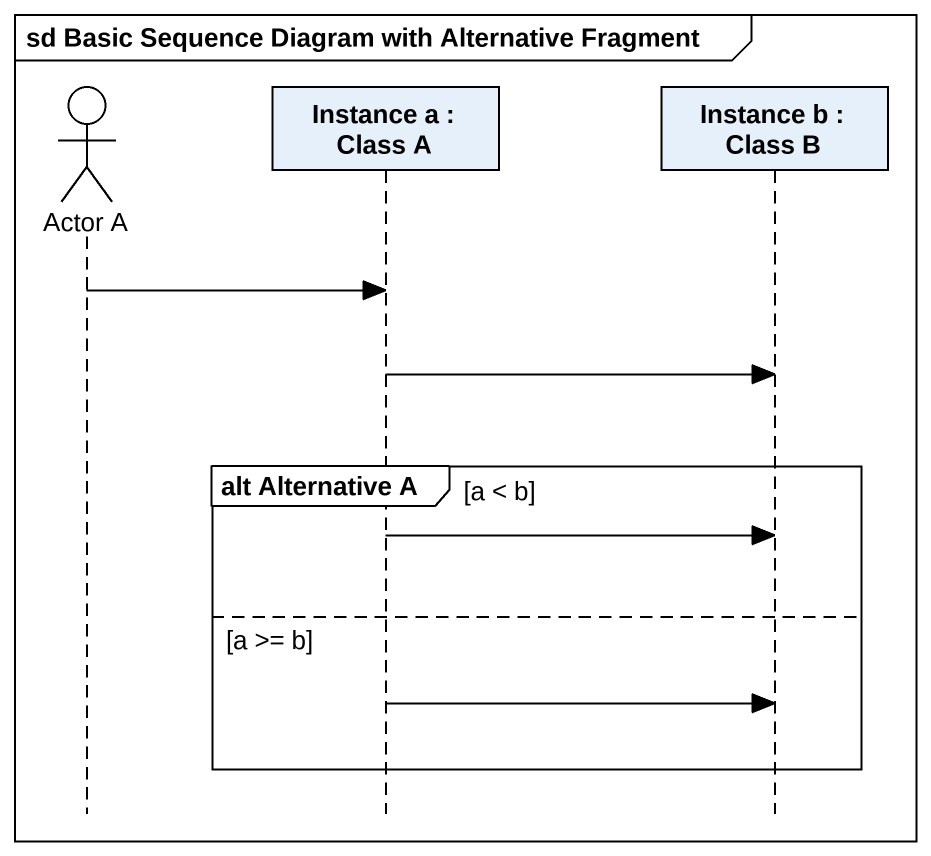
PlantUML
@startuml
mainframe sd Basic Sequence Diagram with Alternative Fragment
hide footbox
actor "Actor A" as Actor_A
participant "Instance a : Class A" as Instance_a
participant "Instance b : Class B" as Instance_b

Actor_A -> Instance_a
Instance_a -> Instance_b
group alt Alternative A [a < b]
  Instance_a -> Instance_b
else a >= b
  Instance_a -> Instance_b
end
@enduml
